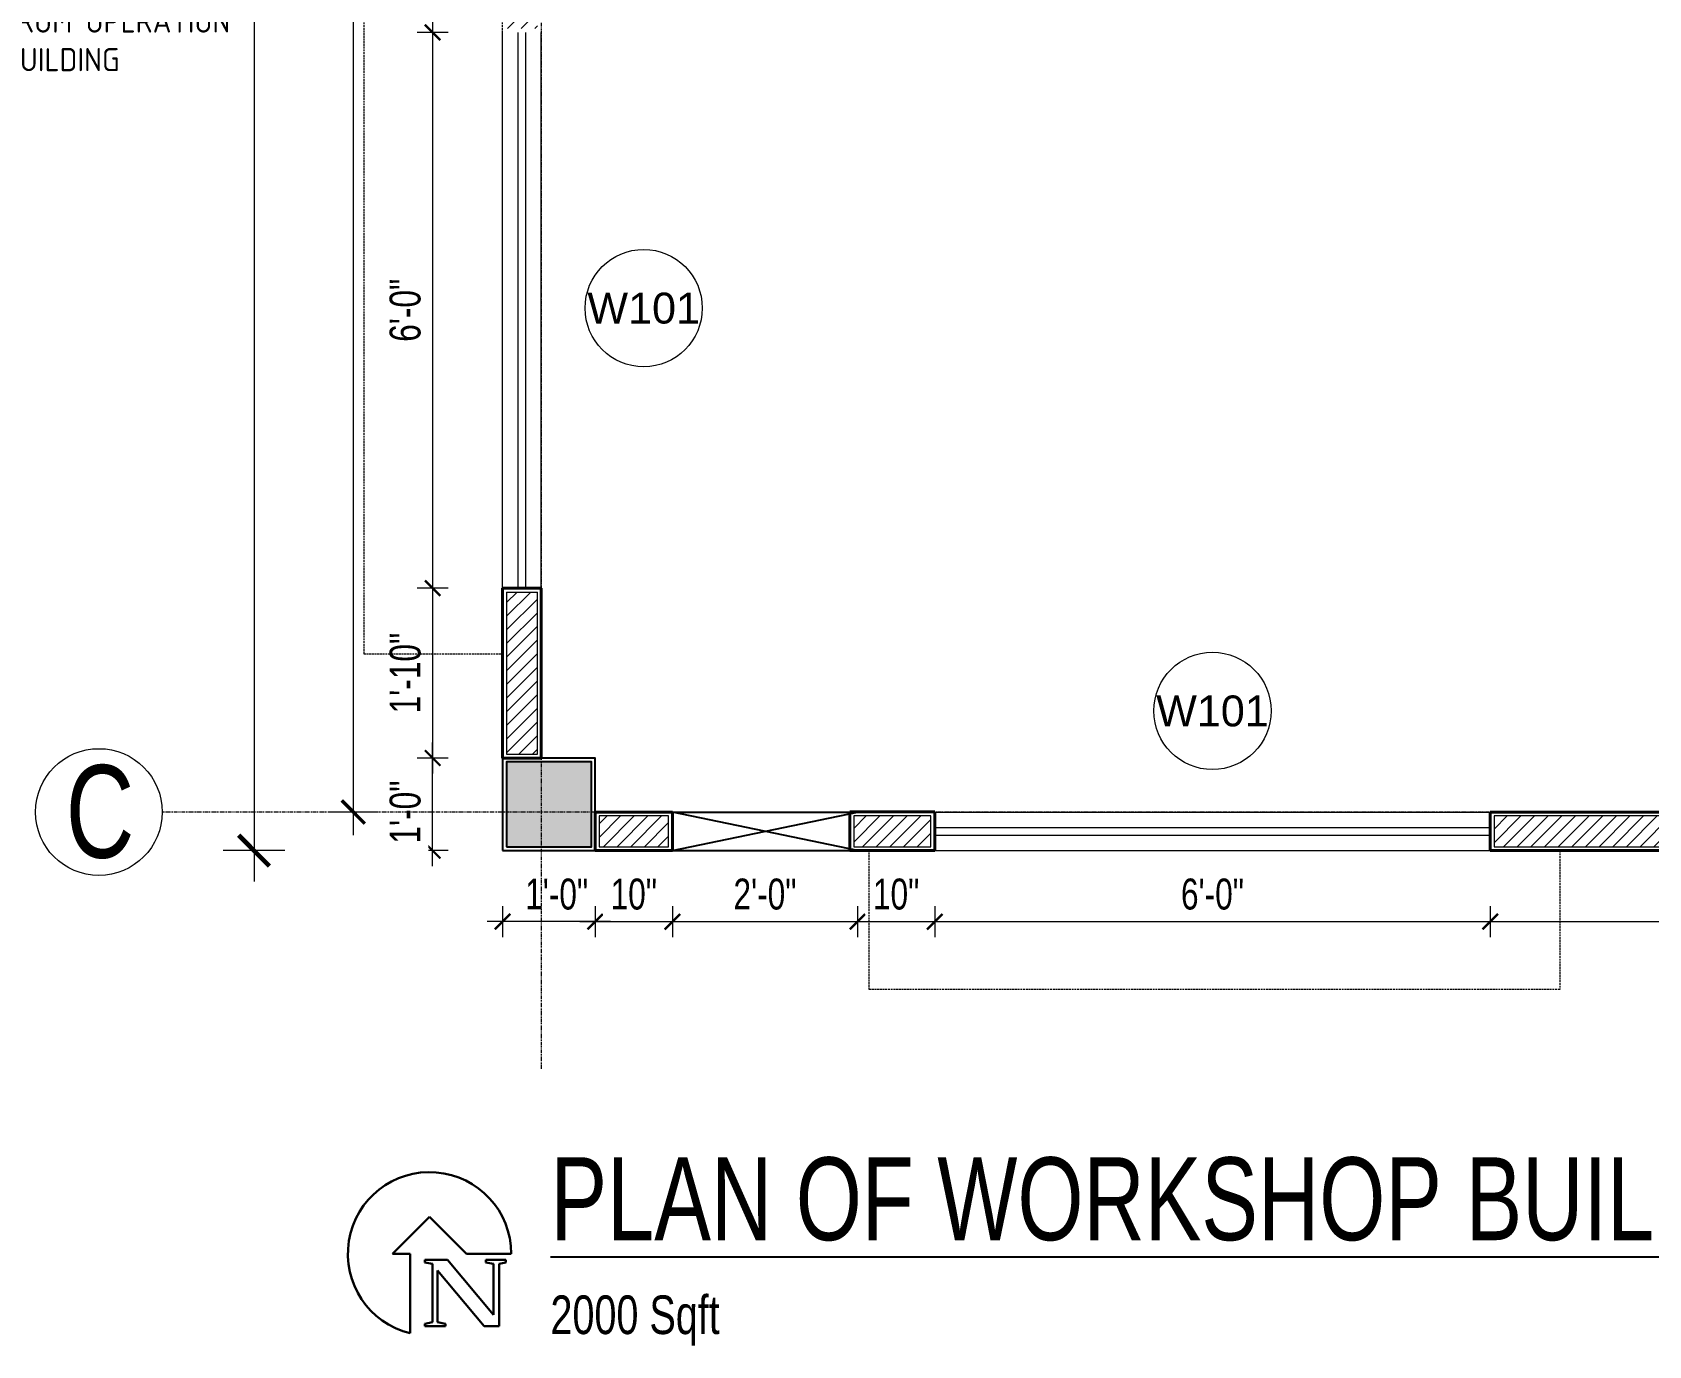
# Model space of a CAD drawing. Header units: inches. Extents: x 735 to 7643, y 526 to 1733.
# Drawn here: x 4631.4 to 4840.9, y 910 to 1080.1 of the extents above; entities that cross this region are included whole.
import ezdxf
from ezdxf.enums import TextEntityAlignment as Align

# ---------------------------------------------------------------- set-up
doc = ezdxf.new("R2010")
doc.units = ezdxf.units.IN
doc.header["$MEASUREMENT"] = 0
doc.linetypes.add('DASH', pattern=[0.35, 0.25, -0.1])
doc.linetypes.add('PHANTOMX2', pattern=[5, 2.5, -0.5, 0.5, -0.5, 0.5, -0.5])
for name, color, linetype in [('COLLUM', 1, 'Continuous'), ('HATCH', 8, 'Continuous'), ('Text', 7, 'Continuous'), ('zone wiring', 5, 'Continuous')]:
    doc.layers.add(name, color=color, linetype=linetype)
for name, color, linetype, lineweight in [('Dimension', 22, 'Continuous', 13), ('Door & Window Dim', 5, 'Continuous', 15), ('Glass', 5, 'Continuous', 9), ('grid', 9, 'Continuous', 13), ('Grid marker', 161, 'Continuous', 15), ('Grid Text', 5, 'Continuous', 15), ('HACTH', 8, 'Continuous', 9), ('I-DOOR-IDEN-N', 7, 'Continuous', 15), ('Sunshed', 5, 'Continuous', 15), ('wall 05', 3, 'Continuous', 40), ('WINDOW', 140, 'Continuous', 9)]:
    doc.layers.add(name, color=color, linetype=linetype, lineweight=lineweight)
doc.styles.add('Arial', font='arial.ttf')
doc.styles.get("Standard").update_dxf_attribs({"font": 'isocp3.shx'})
doc.styles.add('Swiss721', font='swisscl.ttf')
doc.dimstyles.new('DIM08', dxfattribs={"dimtxt": 8, "dimasz": 4, "dimexe": 4, "dimexo": 0, "dimgap": 3, "dimtad": 1, "dimdec": 1, "dimzin": 3, "dimdsep": 46, "dimlunit": 4, "dimtxsty": 'Swiss721', "dimblk": 'ARCHTICK', "dimcen": 0, "dimdle": 4, "dimclrd": 256, "dimclre": 256, "dimclrt": 256, "dimadec": 0, "dimazin": 0, "dimtfac": 1, "dimtdec": 1, "dimtofl": 0, "dimtmove": 0, "dimatfit": 3, "dimldrblk": 'ARCHTICK', "dimfxl": 4, "dimfxlon": 1, "dimtfill": 1, "dimtolj": 1, "dimtzin": 0, "dimlwd": 9, "dimlwe": 9, "dimarcsym": 0})

# ---------------------------------------------------------------- blocks, each defined once
blk = doc.blocks.new('_ArchTick')
at = {"color": 0, "linetype": 'ByBlock', "const_width": 0.15}
blk.add_lwpolyline([(-0.5, -0.5), (0.5, 0.5)], dxfattribs=at)
blk = doc.blocks.new('*D431')
at = {"layer": 'Defpoints', "color": 0, "transparency": 16777216}
for p in [(4692.36, 974.08), (4704.36, 974.08), (4692.36, 964.88)]:
    blk.add_point(p, dxfattribs=at)
at = {"layer": 'Dimension', "lineweight": 9, "transparency": 16777216}
for p, q in [((4692.36, 966.88), (4692.36, 962.88)), ((4704.36, 966.88), (4704.36, 962.88)), ((4706.36, 964.88), (4690.36, 964.88))]:
    blk.add_line(p, q, dxfattribs=at)
at = {"layer": 'Dimension', "lineweight": 9, "transparency": 16777216, "xscale": 2, "yscale": 2, "zscale": 2, "rotation": 180}
blk.add_blockref('_ArchTick', (4692.36, 964.88), dxfattribs=at)
at = {"layer": 'Dimension', "lineweight": 9, "transparency": 16777216, "xscale": 2, "yscale": 2, "zscale": 2}
blk.add_blockref('_ArchTick', (4704.36, 964.88), dxfattribs=at)
at = {"layer": 'Dimension', "transparency": 16777216, "insert": (4699.36, 968.43), "char_height": 4, "attachment_point": 5, "style": 'Swiss721', "bg_fill": 3, "box_fill_scale": 1.25, "bg_fill_color": 256, "bg_fill_true_color": 13158600, "bg_fill_transparency": 0}
blk.add_mtext('\\A1;1\'-0"', dxfattribs=at)
blk = doc.blocks.new('*D432')
at = {"layer": 'Defpoints', "color": 0, "transparency": 16777216}
for p in [(4683.29, 986.08), (4692.36, 986.08), (4692.36, 974.08)]:
    blk.add_point(p, dxfattribs=at)
at = {"layer": 'Dimension', "lineweight": 9, "transparency": 16777216}
for p, q in [((4683.29, 972.08), (4683.29, 988.08)), ((4685.29, 986.08), (4681.29, 986.08)), ((4685.29, 974.08), (4681.29, 974.08))]:
    blk.add_line(p, q, dxfattribs=at)
at = {"layer": 'Dimension', "lineweight": 9, "transparency": 16777216, "xscale": 2, "yscale": 2, "zscale": 2}
for p, rotation in [((4683.29, 986.08), 90), ((4683.29, 974.08), 270)]:
    blk.add_blockref('_ArchTick', p, dxfattribs=dict(at, rotation=rotation))
at = {"layer": 'Dimension', "transparency": 16777216, "insert": (4679.74, 979.08), "char_height": 4, "attachment_point": 5, "rotation": 90, "style": 'Swiss721', "bg_fill": 3, "box_fill_scale": 1.25, "bg_fill_color": 256, "bg_fill_true_color": 13158600, "bg_fill_transparency": 0}
blk.add_mtext('\\A1;1\'-0"', dxfattribs=at)
blk = doc.blocks.new('*D440')
at = {"layer": 'Defpoints', "color": 0, "transparency": 16777216}
for p in [(4692.36, 1116.08), (4683.29, 1080.08), (4692.36, 1080.08)]:
    blk.add_point(p, dxfattribs=at)
at = {"layer": 'Dimension', "lineweight": 9, "transparency": 16777216}
for p, q in [((4683.29, 1118.08), (4683.29, 1078.08)), ((4685.29, 1116.08), (4681.29, 1116.08)), ((4685.29, 1080.08), (4681.29, 1080.08))]:
    blk.add_line(p, q, dxfattribs=at)
at = {"layer": 'Dimension', "lineweight": 9, "transparency": 16777216, "xscale": 2, "yscale": 2, "zscale": 2}
for p, rotation in [((4683.29, 1116.08), 90), ((4683.29, 1080.08), 270)]:
    blk.add_blockref('_ArchTick', p, dxfattribs=dict(at, rotation=rotation))
at = {"layer": 'Dimension', "transparency": 16777216, "insert": (4679.73, 1098.08), "char_height": 4, "attachment_point": 5, "rotation": 90, "style": 'Swiss721', "bg_fill": 3, "box_fill_scale": 1.25, "bg_fill_color": 256, "bg_fill_true_color": 13158600, "bg_fill_transparency": 0}
blk.add_mtext('\\A1;3\'-0"', dxfattribs=at)
blk = doc.blocks.new('*D441')
at = {"layer": 'Defpoints', "color": 0, "transparency": 16777216}
for p in [(4692.36, 1080.08), (4683.29, 1008.08), (4692.36, 1008.08)]:
    blk.add_point(p, dxfattribs=at)
at = {"layer": 'Door & Window Dim', "lineweight": 9, "transparency": 16777216}
for p, q in [((4683.29, 1082.08), (4683.29, 1006.08)), ((4685.29, 1080.08), (4681.29, 1080.08)), ((4685.29, 1008.08), (4681.29, 1008.08))]:
    blk.add_line(p, q, dxfattribs=at)
at = {"layer": 'Door & Window Dim', "lineweight": 9, "transparency": 16777216, "xscale": 2, "yscale": 2, "zscale": 2}
for p, rotation in [((4683.29, 1080.08), 90), ((4683.29, 1008.08), 270)]:
    blk.add_blockref('_ArchTick', p, dxfattribs=dict(at, rotation=rotation))
at = {"layer": 'Door & Window Dim', "transparency": 16777216, "insert": (4679.74, 1044.08), "char_height": 4, "attachment_point": 5, "rotation": 90, "style": 'Swiss721', "bg_fill": 3, "box_fill_scale": 1.25, "bg_fill_color": 256, "bg_fill_true_color": 13158600, "bg_fill_transparency": 0}
blk.add_mtext('\\A1;6\'-0"', dxfattribs=at)
blk = doc.blocks.new('*D442')
at = {"layer": 'Defpoints', "color": 0, "transparency": 16777216}
for p in [(4692.36, 1008.08), (4683.29, 986.08), (4692.36, 986.08)]:
    blk.add_point(p, dxfattribs=at)
at = {"layer": 'Dimension', "lineweight": 9, "transparency": 16777216}
for p, q in [((4683.29, 1010.08), (4683.29, 984.08)), ((4685.29, 1008.08), (4681.29, 1008.08)), ((4685.29, 986.08), (4681.29, 986.08))]:
    blk.add_line(p, q, dxfattribs=at)
at = {"layer": 'Dimension', "lineweight": 9, "transparency": 16777216, "xscale": 2, "yscale": 2, "zscale": 2}
for p, rotation in [((4683.29, 1008.08), 90), ((4683.29, 986.08), 270)]:
    blk.add_blockref('_ArchTick', p, dxfattribs=dict(at, rotation=rotation))
at = {"layer": 'Dimension', "transparency": 16777216, "insert": (4679.74, 997.08), "char_height": 4, "attachment_point": 5, "rotation": 90, "style": 'Swiss721', "bg_fill": 3, "box_fill_scale": 1.25, "bg_fill_color": 256, "bg_fill_true_color": 13158600, "bg_fill_transparency": 0}
blk.add_mtext('\\A1;1\'-10"', dxfattribs=at)
blk = doc.blocks.new('*D443')
at = {"layer": 'Defpoints', "color": 0, "transparency": 16777216}
for p in [(4704.36, 974.08), (4714.36, 974.08)]:
    blk.add_point(p, dxfattribs=at)
at = {"layer": 'Dimension', "lineweight": 9, "transparency": 16777216}
for p, q in [((4704.36, 966.88), (4704.36, 962.88)), ((4714.36, 966.88), (4714.36, 962.88)), ((4702.36, 964.88), (4716.36, 964.88))]:
    blk.add_line(p, q, dxfattribs=at)
at = {"layer": 'Dimension', "lineweight": 9, "transparency": 16777216, "xscale": 2, "yscale": 2, "zscale": 2, "rotation": 180}
blk.add_blockref('_ArchTick', (4704.36, 964.88), dxfattribs=at)
at = {"layer": 'Dimension', "lineweight": 9, "transparency": 16777216, "xscale": 2, "yscale": 2, "zscale": 2}
blk.add_blockref('_ArchTick', (4714.36, 964.88), dxfattribs=at)
at = {"layer": 'Dimension', "transparency": 16777216, "insert": (4709.36, 968.43), "char_height": 4, "attachment_point": 5, "style": 'Swiss721', "bg_fill": 3, "box_fill_scale": 1.25, "bg_fill_color": 256, "bg_fill_true_color": 13158600, "bg_fill_transparency": 0}
blk.add_mtext('\\A1;10"', dxfattribs=at)
at = {"layer": 'Defpoints', "color": 0, "transparency": 16777216}
blk.add_point((4714.36, 964.88), dxfattribs=at)
blk = doc.blocks.new('*D444')
at = {"layer": 'Defpoints', "color": 0, "transparency": 16777216}
for p in [(4714.36, 974.08), (4738.36, 974.08), (4738.36, 964.88)]:
    blk.add_point(p, dxfattribs=at)
at = {"layer": 'Dimension', "lineweight": 9, "transparency": 16777216}
for p, q in [((4714.36, 966.88), (4714.36, 962.88)), ((4738.36, 966.88), (4738.36, 962.88)), ((4712.36, 964.88), (4740.36, 964.88))]:
    blk.add_line(p, q, dxfattribs=at)
at = {"layer": 'Dimension', "lineweight": 9, "transparency": 16777216, "xscale": 2, "yscale": 2, "zscale": 2, "rotation": 180}
blk.add_blockref('_ArchTick', (4714.36, 964.88), dxfattribs=at)
at = {"layer": 'Dimension', "lineweight": 9, "transparency": 16777216, "xscale": 2, "yscale": 2, "zscale": 2}
blk.add_blockref('_ArchTick', (4738.36, 964.88), dxfattribs=at)
at = {"layer": 'Dimension', "transparency": 16777216, "insert": (4726.36, 968.43), "char_height": 4, "attachment_point": 5, "style": 'Swiss721', "bg_fill": 3, "box_fill_scale": 1.25, "bg_fill_color": 256, "bg_fill_true_color": 13158600, "bg_fill_transparency": 0}
blk.add_mtext('\\A1;2\'-0"', dxfattribs=at)
blk = doc.blocks.new('*D445')
at = {"layer": 'Defpoints', "color": 0, "transparency": 16777216}
for p in [(4738.36, 974.08), (4748.36, 974.08)]:
    blk.add_point(p, dxfattribs=at)
at = {"layer": 'Dimension', "lineweight": 9, "transparency": 16777216}
for p, q in [((4738.36, 966.88), (4738.36, 962.88)), ((4748.36, 966.88), (4748.36, 962.88)), ((4736.36, 964.88), (4750.36, 964.88))]:
    blk.add_line(p, q, dxfattribs=at)
at = {"layer": 'Dimension', "lineweight": 9, "transparency": 16777216, "xscale": 2, "yscale": 2, "zscale": 2, "rotation": 180}
blk.add_blockref('_ArchTick', (4738.36, 964.88), dxfattribs=at)
at = {"layer": 'Dimension', "lineweight": 9, "transparency": 16777216, "xscale": 2, "yscale": 2, "zscale": 2}
blk.add_blockref('_ArchTick', (4748.36, 964.88), dxfattribs=at)
at = {"layer": 'Dimension', "transparency": 16777216, "insert": (4743.36, 968.43), "char_height": 4, "attachment_point": 5, "style": 'Swiss721', "bg_fill": 3, "box_fill_scale": 1.25, "bg_fill_color": 256, "bg_fill_true_color": 13158600, "bg_fill_transparency": 0}
blk.add_mtext('\\A1;10"', dxfattribs=at)
at = {"layer": 'Defpoints', "color": 0, "transparency": 16777216}
blk.add_point((4748.36, 964.88), dxfattribs=at)
blk = doc.blocks.new('*D446')
at = {"layer": 'Defpoints', "color": 0, "transparency": 16777216}
for p in [(4748.36, 974.08), (4820.36, 974.08), (4820.36, 964.88)]:
    blk.add_point(p, dxfattribs=at)
at = {"layer": 'Door & Window Dim', "lineweight": 9, "transparency": 16777216}
for p, q in [((4748.36, 966.88), (4748.36, 962.88)), ((4820.36, 966.88), (4820.36, 962.88)), ((4746.36, 964.88), (4822.36, 964.88))]:
    blk.add_line(p, q, dxfattribs=at)
at = {"layer": 'Door & Window Dim', "lineweight": 9, "transparency": 16777216, "xscale": 2, "yscale": 2, "zscale": 2, "rotation": 180}
blk.add_blockref('_ArchTick', (4748.36, 964.88), dxfattribs=at)
at = {"layer": 'Door & Window Dim', "lineweight": 9, "transparency": 16777216, "xscale": 2, "yscale": 2, "zscale": 2}
blk.add_blockref('_ArchTick', (4820.36, 964.88), dxfattribs=at)
at = {"layer": 'Door & Window Dim', "transparency": 16777216, "insert": (4784.36, 968.43), "char_height": 4, "attachment_point": 5, "style": 'Swiss721', "bg_fill": 3, "box_fill_scale": 1.25, "bg_fill_color": 256, "bg_fill_true_color": 13158600, "bg_fill_transparency": 0}
blk.add_mtext('\\A1;6\'-0"', dxfattribs=at)
blk = doc.blocks.new('*D447')
at = {"layer": 'Defpoints', "color": 0, "transparency": 16777216}
for p in [(4820.36, 974.08), (4930.36, 974.08), (4930.36, 964.88)]:
    blk.add_point(p, dxfattribs=at)
at = {"layer": 'Dimension', "lineweight": 9, "transparency": 16777216}
for p, q in [((4820.36, 966.88), (4820.36, 962.88)), ((4930.36, 966.88), (4930.36, 962.88)), ((4818.36, 964.88), (4932.36, 964.88))]:
    blk.add_line(p, q, dxfattribs=at)
at = {"layer": 'Dimension', "lineweight": 9, "transparency": 16777216, "xscale": 2, "yscale": 2, "zscale": 2, "rotation": 180}
blk.add_blockref('_ArchTick', (4820.36, 964.88), dxfattribs=at)
at = {"layer": 'Dimension', "lineweight": 9, "transparency": 16777216, "xscale": 2, "yscale": 2, "zscale": 2}
blk.add_blockref('_ArchTick', (4930.36, 964.88), dxfattribs=at)
at = {"layer": 'Dimension', "transparency": 16777216, "insert": (4875.36, 968.43), "char_height": 4, "attachment_point": 5, "style": 'Swiss721', "bg_fill": 3, "box_fill_scale": 1.25, "bg_fill_color": 256, "bg_fill_true_color": 13158600, "bg_fill_transparency": 0}
blk.add_mtext('\\A1;9\'-2"', dxfattribs=at)
blk = doc.blocks.new('1223')
at = {"layer": 'wall 05'}
for p, q in [((146321.29, 171325.84), (146310.29, 171325.84)), ((146310.29, 171325.84), (146310.29, 171320.84)), ((146321.29, 171320.84), (146321.29, 171325.84)), ((146310.29, 171320.84), (146321.29, 171320.84))]:
    blk.add_line(p, q, dxfattribs=at)
blk = doc.blocks.new('101')
at = {"layer": 'HATCH', "lineweight": 0}
for p, q in [((146320.79, 171325.34), (146310.79, 171325.34)), ((146310.79, 171325.34), (146310.79, 171321.34)), ((146320.79, 171321.34), (146320.79, 171325.34)), ((146310.79, 171321.34), (146320.79, 171321.34))]:
    blk.add_line(p, q, dxfattribs=at)
blk = doc.blocks.new('*D449')
at = {"layer": 'Defpoints', "color": 0, "transparency": 16777216}
for p in [(4676.31, 1219.08), (4673, 979.08), (4680.68, 979.08)]:
    blk.add_point(p, dxfattribs=at)
at = {"layer": 'Dimension', "lineweight": 9, "transparency": 16777216}
for p, q in [((4673, 1222.08), (4673, 976.08)), ((4676, 1219.08), (4670, 1219.08)), ((4676, 979.08), (4670, 979.08))]:
    blk.add_line(p, q, dxfattribs=at)
at = {"layer": 'Dimension', "lineweight": 9, "transparency": 16777216, "xscale": 3, "yscale": 3, "zscale": 3}
for p, rotation in [((4673, 1219.08), 90), ((4673, 979.08), 270)]:
    blk.add_blockref('_ArchTick', p, dxfattribs=dict(at, rotation=rotation))
at = {"layer": 'Dimension', "transparency": 16777216, "insert": (4667.68, 1099.08), "char_height": 6, "attachment_point": 5, "rotation": 90, "style": 'Swiss721', "bg_fill": 3, "box_fill_scale": 1.25, "bg_fill_color": 256, "bg_fill_true_color": 13158600, "bg_fill_transparency": 0}
blk.add_mtext('\\A1;20\'-0"', dxfattribs=at)
blk = doc.blocks.new('*D450')
at = {"layer": 'Defpoints', "color": 0, "transparency": 16777216}
for p in [(4667.78, 1454.08), (4660.14, 974.08), (4667.78, 974.08)]:
    blk.add_point(p, dxfattribs=at)
at = {"layer": 'Dimension', "lineweight": 9, "transparency": 16777216}
for p, q in [((4660.14, 1458.08), (4660.14, 970.08)), ((4664.14, 1454.08), (4656.14, 1454.08)), ((4664.14, 974.08), (4656.14, 974.08))]:
    blk.add_line(p, q, dxfattribs=at)
at = {"layer": 'Dimension', "lineweight": 9, "transparency": 16777216, "xscale": 4, "yscale": 4, "zscale": 4}
for p, rotation in [((4660.14, 1454.08), 90), ((4660.14, 974.08), 270)]:
    blk.add_blockref('_ArchTick', p, dxfattribs=dict(at, rotation=rotation))
at = {"layer": 'Dimension', "transparency": 16777216, "insert": (4653.04, 1200.58), "char_height": 8, "attachment_point": 5, "rotation": 90, "style": 'Swiss721', "bg_fill": 3, "box_fill_scale": 1.25, "bg_fill_color": 256, "bg_fill_true_color": 13158600, "bg_fill_transparency": 0}
blk.add_mtext('\\A1;40\'-0"', dxfattribs=at)
blk = doc.blocks.new('wall&door')
at = {"color": 0, "linetype": 'ByBlock', "lineweight": -2}
blk.add_circle((0, 0), 3.039, dxfattribs=at)
at = {"color": 0, "linetype": 'ByBlock', "lineweight": -2, "ltscale": 25.4, "style": 'Arial'}
blk.add_attdef('PT1', text='', height=1.6, dxfattribs=at).set_placement((0, 0), align=Align.MIDDLE_CENTER)

msp = doc.modelspace()

# ---------------------------------------------------------------- linework, layer by layer
at = {"layer": 'Glass', "ltscale": 10}
for points in [[(4694.36, 1008.08), (4694.36, 1080.08)], [(4695.36, 1008.08), (4695.36, 1080.08)], [(4748.36, 977.08), (4820.36, 977.08)], [(4748.36, 976.08), (4820.36, 976.08)]]:
    msp.add_lwpolyline(points, dxfattribs=at)
at = {"layer": 'Grid marker'}
msp.add_circle((4640.03, 979.08), 8.21, dxfattribs=at)
at = {"layer": 'HATCH', "lineweight": 0}
for p, q in [((4696.86, 986.58), (4696.86, 1007.58)), ((4713.86, 978.58), (4704.86, 978.58)), ((4929.86, 978.58), (4820.86, 978.58)), ((4820.86, 978.58), (4820.86, 974.58)), ((4820.86, 974.58), (4929.86, 974.58))]:
    msp.add_line(p, q, dxfattribs=at)
at = {"layer": 'Text', "lineweight": 30}
for p, q in [((4678.08, 921.85), (4682.89, 926.66)), ((4682.89, 926.66), (4687.69, 921.85)), ((4680.39, 921.85), (4678.08, 921.85)), ((4680.39, 911.56), (4680.39, 921.85)), ((4687.69, 921.85), (4693.48, 921.85)), ((4682.26, 920.73), (4682.26, 921.09)), ((4682.26, 921.09), (4685.22, 921.09)), ((4683.25, 920.56), (4682.26, 920.73)), ((4683.25, 912.98), (4683.25, 920.56)), ((4689.98, 912.48), (4683.94, 919.67)), ((4683.94, 919.67), (4683.94, 912.98)), ((4685.22, 921.09), (4691.17, 913.96)), ((4690.18, 920.73), (4690.18, 921.09)), ((4690.18, 921.09), (4692.76, 921.09)), ((4691.17, 920.56), (4690.18, 920.73)), ((4691.17, 913.96), (4691.17, 920.56)), ((4692.76, 920.73), (4691.91, 920.56)), ((4691.91, 920.56), (4691.91, 912.48)), ((4692.76, 921.09), (4692.76, 920.73)), ((4682.26, 912.8), (4683.25, 912.98)), ((4682.26, 912.48), (4682.26, 912.8)), ((4684.96, 912.48), (4682.26, 912.48)), ((4683.94, 912.98), (4684.96, 912.8)), ((4684.96, 912.8), (4684.96, 912.48)), ((4691.91, 912.48), (4689.98, 912.48))]:
    msp.add_line(p, q, dxfattribs=at)
msp.add_arc((4682.89, 921.85), 10.59, 0, 256.3479, dxfattribs=at)
at = {"layer": 'wall 05'}
for p, q in [((4697.36, 986.08), (4697.36, 1008.08)), ((4714.36, 979.08), (4704.36, 979.08)), ((4930.36, 979.08), (4820.36, 979.08)), ((4820.36, 979.08), (4820.36, 974.08)), ((4820.36, 974.08), (4930.36, 974.08))]:
    msp.add_line(p, q, dxfattribs=at)
at = {"layer": 'wall 05', "color": 119, "lineweight": 25}
for p, q in [((4714.36, 974.08), (4738.36, 979.08)), ((4738.36, 974.08), (4714.36, 979.08)), ((4714.36, 979.08), (4738.36, 979.08)), ((4714.36, 974.08), (4738.36, 974.08))]:
    msp.add_line(p, q, dxfattribs=at)
at = {"layer": 'WINDOW', "linetype": 'Continuous', "ltscale": 10}
for points in [[(4692.36, 1008.08), (4692.36, 1080.08)], [(4697.36, 1008.08), (4697.36, 1080.08)], [(4748.36, 979.08), (4820.36, 979.08)], [(4748.36, 974.08), (4820.36, 974.08)]]:
    msp.add_lwpolyline(points, dxfattribs=at)

# ---------------------------------------------------------------- block references
at = {"layer": 'I-DOOR-IDEN-N'}
ref = msp.add_blockref('wall&door', (4710.64, 1044.36), dxfattribs=dict(at, xscale=2.5, yscale=2.5, zscale=2.5))
ref.add_attrib('PT1', 'W101', dxfattribs={"layer": '0', "color": 7, "linetype": 'ByBlock', "lineweight": -2, "ltscale": 25.4, "height": 4, "style": 'Arial'}).set_placement((4710.64, 1044.36), align=Align.MIDDLE_CENTER)
ref = msp.add_blockref('wall&door', (4784.36, 992.18), dxfattribs=dict(at, xscale=2.5, yscale=2.5, zscale=2.5))
ref.add_attrib('PT1', 'W101', dxfattribs={"layer": '0', "color": 7, "linetype": 'ByBlock', "lineweight": -2, "ltscale": 25.4, "height": 4, "style": 'Arial'}).set_placement((4784.36, 992.18), align=Align.MIDDLE_CENTER)

# ---------------------------------------------------------------- texts
at = {"layer": 'Grid Text', "insert": (4640.18, 985.16), "char_height": 12, "attachment_point": 2, "style": 'Swiss721'}
msp.add_mtext('C', dxfattribs=at)
at = {"layer": 'Text', "insert": (4698.56, 934.35), "char_height": 10.7333, "width": 176.7295, "attachment_point": 1, "style": 'Swiss721'}
msp.add_mtext('{\\LPLAN OF WORKSHOP BUILDING\\H0.4658x;\\l  \\P2000 Sqft}', dxfattribs=at)

# ---------------------------------------------------------------- dimensions: what is measured, and where the dimension line sits
at = {"layer": 'Dimension'}
dim = msp.add_linear_dim(base=(4692.36, 964.88), p1=(4704.36, 974.08), p2=(4692.36, 974.08), dimstyle='DIM08', override={"dimscale": 0.5, "dimarcsym": 2}, dxfattribs=at)
dim.commit()
dim.dimension.update_dxf_attribs({"geometry": '*D431', "text_midpoint": (4699.36, 964.88), "dimtype": 160})

# ---------------------------------------------------------------- next in the draw order: linework, layer by layer
at = {"layer": 'grid', "linetype": 'PHANTOMX2', "ltscale": 0.2}
msp.add_line((4697.36, 1496.33), (4697.36, 945.76), dxfattribs=at)

# ---------------------------------------------------------------- next in the draw order: dimensions: what is measured, and where the dimension line sits
at = {"layer": 'Dimension'}
dim = msp.add_linear_dim(base=(4683.29, 986.08), p1=(4692.36, 974.08), p2=(4692.36, 986.08), angle=90, dimstyle='DIM08', override={"dimscale": 0.5, "dimarcsym": 2}, dxfattribs=at)
dim.commit()
dim.dimension.update_dxf_attribs({"geometry": '*D432', "text_midpoint": (4683.29, 979.08), "dimtype": 160})

# ---------------------------------------------------------------- next in the draw order: hatches: boundary and pattern name
at = {"layer": 'HATCH'}
h = msp.add_hatch(dxfattribs=at)
h.set_pattern_fill('AR-CONC', color=256, scale=0.75, style=0)
h.set_pattern_definition([(50, (-407953.158, -239425.4894), (5.37945137, -0.470641012), [0.5625, -6.1875]), (355, (-407953.158, -239425.4894), (-1.040635, 5.641441), [0.45, -4.95]), (100.4514, (-407952.71, -239425.5287), (4.338820363, 5.170796565), [0.478051425, -5.25856584]), (46.1842, (-407953.158, -239423.9894), (8.004307865, -1.24139261), [0.84375, -9.28125]), (96.6356, (-407952.491, -239424.093), (7.00997029, 7.30588403), [0.71707716, -7.8878475]), (351.1842, (-407953.158, -239423.9894), (7.00996459, 7.3058895), [0.675, -7.425]), (21, (-407952.408, -239424.3644), (4.47680289, -3.01964168), [0.5625, -6.1875]), (326, (-407952.408, -239424.3644), (1.82486499, 5.43862534), [0.45, -4.95]), (71.4514, (-407952.035, -239424.616), (6.301669714, 2.418978725), [0.478051425, -5.25856584]), (37.5, (-407953.158, -239425.4894), (0.091198915, 2.496703904), [0, -4.89, 0, -5.025, 0, -4.96875]), (7.5, (-407953.158, -239425.4894), (1.973021531, 2.958087839), [0, -2.865, 0, -4.7775, 0, -1.89375]), (327.5, (-407954.8305, -239425.4894), (4.003668271, -0.169161538), [0, -1.875, 0, -5.85, 0, -7.7625]), (317.5, (-407955.5805, -239425.4894), (4.37389627, 0.750787367), [0, -2.4375, 0, -3.885, 0, -5.5125])])
h.paths.add_polyline_path([(4930.86, 974.58), (4941.86, 974.58), (4941.86, 985.58), (4930.86, 985.58)])
h.paths.add_polyline_path([(4930.86, 1212.58), (4941.86, 1212.58), (4941.86, 1223.58), (4930.86, 1223.58)])
h.paths.add_polyline_path([(4692.86, 1212.58), (4703.86, 1212.58), (4703.86, 1223.58), (4692.86, 1223.58)])
h.paths.add_polyline_path([(4692.86, 974.58), (4703.86, 974.58), (4703.86, 985.58), (4692.86, 985.58)])
at = {"layer": 'HATCH', "lineweight": 0}
h = msp.add_hatch(dxfattribs=at)
h.set_pattern_fill('ANSI31', color=256, scale=10, style=0)
h.set_pattern_definition([(45, (-136041.0163, -170387.8169), (-0.8838834765, 0.8838834765), [])])
h.paths.add_polyline_path([(4696.86, 1115.58), (4692.86, 1115.58), (4692.86, 1080.58), (4696.86, 1080.58)])
h.paths.add_polyline_path([(4696.86, 1007.58), (4692.86, 1007.58), (4692.86, 986.58), (4696.86, 986.58)])
h.paths.add_polyline_path([(4713.86, 974.58), (4713.86, 978.58), (4704.86, 978.58), (4704.86, 974.58)])
h.paths.add_polyline_path([(4737.86, 978.58), (4737.86, 974.58), (4747.86, 974.58), (4747.86, 978.58)])
h.paths.add_polyline_path([(4820.86, 978.58), (4820.86, 974.58), (4929.86, 974.58), (4929.86, 978.58)])
h.paths.add_polyline_path([(4959.38, 974.58), (4961.88, 974.58), (4961.88, 978.58), (4942.86, 978.58), (4942.86, 974.58)])
h.paths.add_polyline_path([(5101.86, 974.58), (5101.86, 978.58), (5082.88, 978.58), (5082.88, 974.58), (5085.38, 974.58)])
h.paths.add_polyline_path([(5114.86, 978.58), (5114.86, 974.58), (5161.86, 974.58), (5161.86, 978.58)])
h.paths.add_polyline_path([(5102.86, 986.58), (5106.86, 986.58), (5106.86, 995.58), (5102.86, 995.58)])
h.paths.add_polyline_path([(5234.86, 978.58), (5234.86, 974.58), (5279.86, 974.58), (5279.86, 978.58)])
h.paths.add_polyline_path([(5287.86, 986.58), (5291.86, 986.58), (5291.86, 1023.53), (5287.86, 1023.53)])
h.paths.add_polyline_path([(5106.86, 1139.58), (5106.86, 1166.58), (5102.86, 1166.58), (5102.86, 1068.58), (5106.86, 1068.58), (5106.86, 1135.58), (5287.86, 1135.58), (5287.86, 1096.58), (5291.86, 1096.58), (5291.86, 1139.58)])

# ---------------------------------------------------------------- next in the draw order: linework, layer by layer
at = {"layer": 'COLLUM'}
msp.add_lwpolyline([(4692.36, 974.08), (4704.36, 974.08), (4704.36, 986.08), (4692.36, 986.08)], close=True, dxfattribs=at)
at = {"layer": 'grid', "linetype": 'PHANTOMX2', "ltscale": 0.2}
msp.add_line((5339.23, 979.08), (4648.23, 979.08), dxfattribs=at)
at = {"layer": 'HATCH'}
msp.add_lwpolyline([(4692.86, 974.58), (4703.86, 974.58), (4703.86, 985.58), (4692.86, 985.58)], close=True, dxfattribs=at)

# ---------------------------------------------------------------- next in the draw order: dimensions: what is measured, and where the dimension line sits
at = {"layer": 'Dimension'}
dim = msp.add_linear_dim(base=(4683.29, 1080.08), p1=(4692.36, 1116.08), p2=(4692.36, 1080.08), angle=90, dimstyle='DIM08', override={"dimscale": 0.5, "dimarcsym": 2}, dxfattribs=at)
dim.commit()
dim.dimension.update_dxf_attribs({"geometry": '*D440', "text_midpoint": (4679.73, 1098.08)})
dim = msp.add_linear_dim(base=(4714.36, 964.88), p1=(4704.36, 974.08), p2=(4714.36, 974.08), dimstyle='DIM08', override={"dimscale": 0.5, "dimtmove": 1, "dimarcsym": 2}, dxfattribs=at)
dim.commit()
dim.dimension.update_dxf_attribs({"geometry": '*D443', "text_midpoint": (4709.36, 968.43)})

# ---------------------------------------------------------------- next in the draw order: linework, layer by layer
at = {"layer": 'HATCH', "lineweight": 0}
msp.add_line((4704.86, 978.58), (4704.86, 974.58), dxfattribs=at)
at = {"layer": 'wall 05'}
msp.add_line((4704.36, 979.08), (4704.36, 974.08), dxfattribs=at)

# ---------------------------------------------------------------- next in the draw order: dimensions: what is measured, and where the dimension line sits
at = {"layer": 'Dimension'}
dim = msp.add_linear_dim(base=(4738.36, 964.88), p1=(4714.36, 974.08), p2=(4738.36, 974.08), dimstyle='DIM08', override={"dimscale": 0.5, "dimtmove": 1, "dimarcsym": 2}, dxfattribs=at)
dim.commit()
dim.dimension.update_dxf_attribs({"geometry": '*D444', "text_midpoint": (4726.36, 968.43)})
at = {"layer": 'Door & Window Dim'}
dim = msp.add_linear_dim(base=(4683.29, 1008.08), p1=(4692.36, 1080.08), p2=(4692.36, 1008.08), angle=90, dimstyle='DIM08', override={"dimscale": 0.5, "dimarcsym": 2}, dxfattribs=at)
dim.commit()
dim.dimension.update_dxf_attribs({"geometry": '*D441', "text_midpoint": (4679.74, 1044.08)})

# ---------------------------------------------------------------- next in the draw order: linework, layer by layer
at = {"layer": 'HATCH', "lineweight": 0}
for p, q in [((4713.86, 974.58), (4713.86, 978.58)), ((4704.86, 974.58), (4713.86, 974.58))]:
    msp.add_line(p, q, dxfattribs=at)
at = {"layer": 'wall 05'}
for p, q in [((4714.36, 974.08), (4714.36, 979.08)), ((4704.36, 974.08), (4714.36, 974.08))]:
    msp.add_line(p, q, dxfattribs=at)

# ---------------------------------------------------------------- next in the draw order: dimensions: what is measured, and where the dimension line sits
at = {"layer": 'Dimension'}
dim = msp.add_linear_dim(base=(4683.29, 986.08), p1=(4692.36, 1008.08), p2=(4692.36, 986.08), angle=90, dimstyle='DIM08', override={"dimscale": 0.5, "dimarcsym": 2}, dxfattribs=at)
dim.commit()
dim.dimension.update_dxf_attribs({"geometry": '*D442', "text_midpoint": (4679.74, 997.08)})
dim = msp.add_linear_dim(base=(4748.36, 964.88), p1=(4738.36, 974.08), p2=(4748.36, 974.08), dimstyle='DIM08', override={"dimscale": 0.5, "dimtmove": 1, "dimarcsym": 2}, dxfattribs=at)
dim.commit()
dim.dimension.update_dxf_attribs({"geometry": '*D445', "text_midpoint": (4743.36, 968.43)})

# ---------------------------------------------------------------- next in the draw order: linework, layer by layer
at = {"layer": 'HATCH', "lineweight": 0}
for p, q in [((4692.86, 1007.58), (4696.86, 1007.58)), ((4692.86, 1007.58), (4692.86, 986.58)), ((4692.86, 986.58), (4696.86, 986.58))]:
    msp.add_line(p, q, dxfattribs=at)
at = {"layer": 'wall 05'}
for p, q in [((4692.36, 1008.08), (4692.36, 986.08)), ((4692.36, 1008.08), (4697.36, 1008.08)), ((4692.36, 986.08), (4697.36, 986.08))]:
    msp.add_line(p, q, dxfattribs=at)

# ---------------------------------------------------------------- next in the draw order: dimensions: what is measured, and where the dimension line sits
at = {"layer": 'Dimension'}
dim = msp.add_linear_dim(base=(4673, 979.08), p1=(4676.31, 1219.08), p2=(4680.68, 979.08), angle=270, dimstyle='DIM08', override={"dimscale": 0.75, "dimarcsym": 1}, dxfattribs=at)
dim.commit()
dim.dimension.update_dxf_attribs({"geometry": '*D449', "text_midpoint": (4667.68, 1099.08)})
at = {"layer": 'Door & Window Dim'}
dim = msp.add_linear_dim(base=(4820.36, 964.88), p1=(4748.36, 974.08), p2=(4820.36, 974.08), dimstyle='DIM08', override={"dimscale": 0.5, "dimarcsym": 2}, dxfattribs=at)
dim.commit()
dim.dimension.update_dxf_attribs({"geometry": '*D446', "text_midpoint": (4784.36, 968.43)})

# ---------------------------------------------------------------- next in the draw order: linework, layer by layer
at = {"layer": 'Sunshed', "linetype": 'DASH'}
msp.add_lwpolyline([(4692.36, 1080.08), (4692.36, 1089.08), (4674.36, 1089.08), (4674.36, 999.58), (4674.36, 999.58), (4692.36, 999.58), (4692.36, 1008.08)], dxfattribs=at)

# ---------------------------------------------------------------- next in the draw order: block references
at = {"layer": 'HACTH'}
for name in ['1223', '101']:
    msp.add_blockref(name, (-141572.93, -170346.75), dxfattribs=at)

# ---------------------------------------------------------------- next in the draw order: dimensions: what is measured, and where the dimension line sits
at = {"layer": 'Dimension'}
dim = msp.add_linear_dim(base=(4660.14, 974.08), p1=(4667.78, 1454.08), p2=(4667.78, 974.08), angle=90, dimstyle='DIM08', override={"dimarcsym": 1}, dxfattribs=at)
dim.commit()
dim.dimension.update_dxf_attribs({"geometry": '*D450', "text_midpoint": (4660.14, 1200.58), "dimtype": 160})
dim = msp.add_linear_dim(base=(4930.36, 964.88), p1=(4820.36, 974.08), p2=(4930.36, 974.08), dimstyle='DIM08', override={"dimscale": 0.5, "dimtmove": 1, "dimarcsym": 2}, dxfattribs=at)
dim.commit()
dim.dimension.update_dxf_attribs({"geometry": '*D447', "text_midpoint": (4875.36, 968.43)})

# ---------------------------------------------------------------- next in the draw order: linework, layer by layer
at = {"layer": 'Sunshed', "linetype": 'DASH'}
msp.add_lwpolyline([(4820.36, 974.08), (4829.36, 974.08), (4829.36, 956.08), (4739.86, 956.08), (4739.86, 956.08), (4739.86, 974.08), (4748.36, 974.08)], dxfattribs=at)

# ---------------------------------------------------------------- next in the draw order: texts
at = {"layer": 'zone wiring', "color": 30, "insert": (4627.49, 1083.05), "char_height": 3, "attachment_point": 1}
msp.add_mtext_dynamic_manual_height_columns('FROM OPERATION BUILDING', width=40.6485, gutter_width=1, heights=[0], dxfattribs=at)

doc.saveas('drawing.dxf')
